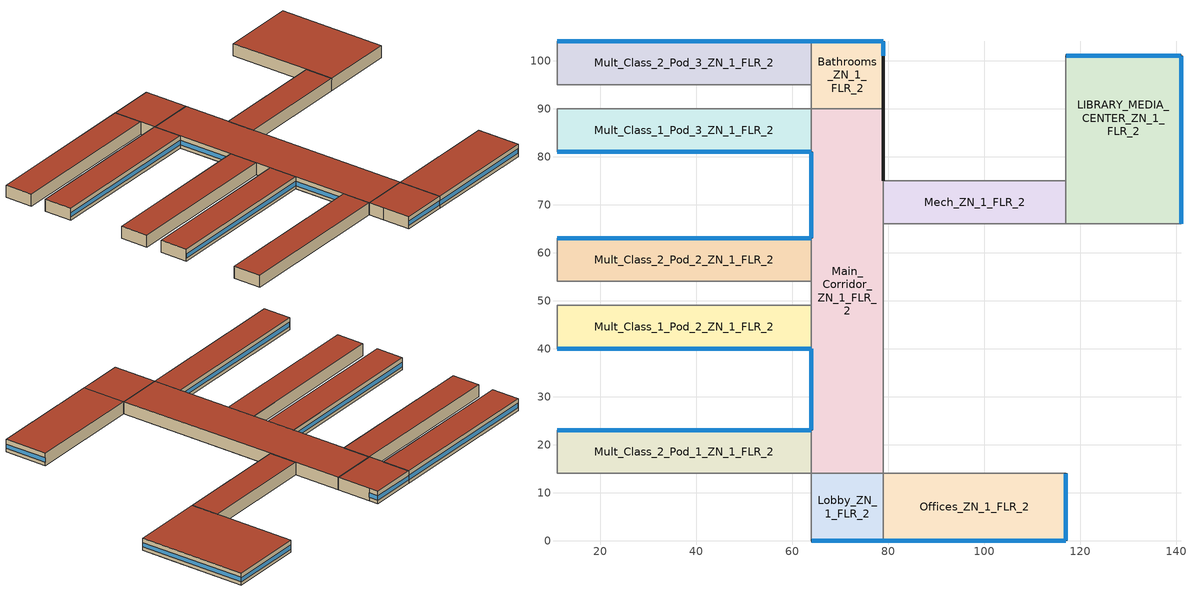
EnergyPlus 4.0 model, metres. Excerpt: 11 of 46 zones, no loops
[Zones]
Bathrooms_ZN_1_FLR_2
 floor to Bathrooms_ZN_1_FLR_1 (INT-FLOOR-TOPSIDE): 64,104 79,104 79,90 64,90 z4
 wall outside (ext-walls-steelframe-nonres): 79,90 79,101 79,104 64,104 z4:8
 wall to Main_Corridor_ZN_1_FLR_2 (int-walls): 64,90 79,90 z4:8
 wall to Mult_Class_2_Pod_3_ZN_1_FLR_2 (int-walls): 64,104 64,95 z4:8
 wall to Corridor_Pod_3_ZN_1_FLR_2 (int-walls): 64,95 64,90 z4:8
 window (window-nonres-fixed): 79,101.05 79,103.95 z5.1:6.55; 78.95,104 64.05,104 z5.1:6.51
 roof outside (roof-IEAD-nonres): 64,90 79,90 79,104 64,104 z8
LIBRARY_MEDIA_CENTER_ZN_1_FLR_2
 floor to Kitchen_ZN_1_FLR_1 (INT-FLOOR-TOPSIDE): 117,75 141,75 141,66 117,66 z4
 floor to Cafeteria_ZN_1_FLR_1 (INT-FLOOR-TOPSIDE): 117,101 141,101 141,75 117,75 z4
 wall outside (ext-walls-steelframe-nonres): 141,66 141,101 117,101 z4:8
 wall to Aux_Gym_ZN_1_FLR_1 (int-walls): 117,66 141,66 z4:8
 wall to Mech_ZN_1_FLR_2 (int-walls): 117,75 117,66 z4:8
 wall to Auditorium_ZN_1_FLR_1 (int-walls): 117,101 117,75 z4:8
 window (window-nonres-fixed): 141,66.05 141,100.95 z5.1:6.52; 140.95,101 117.05,101 z5.1:6.51
 roof outside (roof-IEAD-nonres): 117,66 141,66 141,101 117,101 z8
Lobby_ZN_1_FLR_2
 floor to Lobby_ZN_1_FLR_1 (INT-FLOOR-TOPSIDE): 64,14 79,14 79,0 64,0 z4
 wall outside (ext-walls-steelframe-nonres): 64,0 79,0 z4:8
 wall to Offices_ZN_1_FLR_2 (int-walls): 79,0 79,14 z4:8
 wall to Main_Corridor_ZN_1_FLR_2 (int-walls): 79,14 64,14 z4:8
 wall to Corridor_Pod_1_ZN_1_FLR_2 (int-walls): 64,14 64,9 z4:8
 wall to Mult_Class_1_Pod_1_ZN_1_FLR_2 (int-walls): 64,9 64,0 z4:8
 window (window-nonres-fixed): 64.05,0 78.95,0 z5.1:6.51
 roof outside (roof-IEAD-nonres): 64,0 79,0 79,14 64,14 z8
Main_Corridor_ZN_1_FLR_2
 floor to Main_Corridor_ZN_1_FLR_1 (INT-FLOOR-TOPSIDE): 64,90 79,90 79,14 64,14 z4
 wall outside (ext-walls-steelframe-nonres): 64,40 64,23 / 79,75 79,90 / 64,81 64,63 z4:8
 wall to Mult_Class_1_Pod_2_ZN_1_FLR_2 (int-walls): 64,49 64,40 z4:8
 wall to Mult_Class_2_Pod_1_ZN_1_FLR_2 (int-walls): 64,23 64,14 z4:8
 wall to Gym_ZN_1_FLR_1 (int-walls): 79,14 79,66 z4:8
 wall to Mech_ZN_1_FLR_2 (int-walls): 79,66 79,75 z4:8
 wall to Mult_Class_1_Pod_3_ZN_1_FLR_2 (int-walls): 64,90 64,81 z4:8
 wall to Mult_Class_2_Pod_2_ZN_1_FLR_2 (int-walls): 64,63 64,54 z4:8
 wall to Corridor_Pod_2_ZN_1_FLR_2 (int-walls): 64,54 64,49 z4:8
 window (window-nonres-fixed): 64,39.95 64,23.05 / 64,80.95 64,63.05 z5.1:6.51
 roof outside (roof-IEAD-nonres): 64,14 79,14 79,90 64,90 z8
Mech_ZN_1_FLR_2
 floor to Mech_ZN_1_FLR_1 (INT-FLOOR-TOPSIDE): 79,75 117,75 117,66 79,66 z4
 wall to Gym_ZN_1_FLR_1 (int-walls): 79,66 117,66 z4:8
 wall to Auditorium_ZN_1_FLR_1 (int-walls): 117,75 79,75 z4:8
 roof outside (roof-IEAD-nonres): 79,66 117,66 117,75 79,75 z8
Mult_Class_1_Pod_2_ZN_1_FLR_2
 floor to Mult_Class_1_Pod_2_ZN_1_FLR_1 (INT-FLOOR-TOPSIDE): 11,49 64,49 64,40 11,40 z4
 wall outside (ext-walls-steelframe-nonres): 11,40 64,40 z4:8
 wall to Corridor_Pod_2_ZN_1_FLR_2 (int-walls): 64,49 11,49 z4:8
 wall to Corner_Class_1_Pod_2_ZN_1_FLR_2 (int-walls): 11,49 11,40 z4:8
 window (window-nonres-fixed): 11.05,40 63.95,40 z5.1:6.5
 roof outside (roof-IEAD-nonres): 11,40 64,40 64,49 11,49 z8
Mult_Class_1_Pod_3_ZN_1_FLR_2
 floor to Mult_Class_1_Pod_3_ZN_1_FLR_1 (INT-FLOOR-TOPSIDE): 11,90 64,90 64,81 11,81 z4
 wall outside (ext-walls-steelframe-nonres): 11,81 64,81 z4:8
 wall to Corridor_Pod_3_ZN_1_FLR_2 (int-walls): 64,90 11,90 z4:8
 wall to Corner_Class_1_Pod_3_ZN_1_FLR_2 (int-walls): 11,90 11,81 z4:8
 window (window-nonres-fixed): 11.05,81 63.95,81 z5.1:6.5
 roof outside (roof-IEAD-nonres): 11,81 64,81 64,90 11,90 z8
Mult_Class_2_Pod_1_ZN_1_FLR_2
 floor to Mult_Class_2_Pod_1_ZN_1_FLR_1 (INT-FLOOR-TOPSIDE): 11,23 64,23 64,14 11,14 z4
 wall outside (ext-walls-steelframe-nonres): 64,23 11,23 z4:8
 wall to Corridor_Pod_1_ZN_1_FLR_2 (int-walls): 11,14 64,14 z4:8
 wall to Corner_Class_2_Pod_1_ZN_1_FLR_2 (int-walls): 11,23 11,14 z4:8
 window (window-nonres-fixed): 63.95,23 11.05,23 z5.1:6.5
 roof outside (roof-IEAD-nonres): 11,14 64,14 64,23 11,23 z8
Mult_Class_2_Pod_2_ZN_1_FLR_2
 floor to Mult_Class_2_Pod_2_ZN_1_FLR_1 (INT-FLOOR-TOPSIDE): 11,63 64,63 64,54 11,54 z4
 wall outside (ext-walls-steelframe-nonres): 64,63 11,63 z4:8
 wall to Corridor_Pod_2_ZN_1_FLR_2 (int-walls): 11,54 64,54 z4:8
 wall to Corner_Class_2_Pod_2_ZN_1_FLR_2 (int-walls): 11,63 11,54 z4:8
 window (window-nonres-fixed): 63.95,63 11.05,63 z5.1:6.5
 roof outside (roof-IEAD-nonres): 11,54 64,54 64,63 11,63 z8
Mult_Class_2_Pod_3_ZN_1_FLR_2
 floor to Mult_Class_2_Pod_3_ZN_1_FLR_1 (INT-FLOOR-TOPSIDE): 11,104 64,104 64,95 11,95 z4
 wall outside (ext-walls-steelframe-nonres): 64,104 11,104 z4:8
 wall to Corridor_Pod_3_ZN_1_FLR_2 (int-walls): 11,95 64,95 z4:8
 wall to Corner_Class_2_Pod_3_ZN_1_FLR_2 (int-walls): 11,104 11,95 z4:8
 window (window-nonres-fixed): 63.95,104 11.05,104 z5.1:6.5
 roof outside (roof-IEAD-nonres): 11,95 64,95 64,104 11,104 z8
Offices_ZN_1_FLR_2
 floor to Offices_ZN_1_FLR_1 (INT-FLOOR-TOPSIDE): 79,14 117,14 117,0 79,0 z4
 wall outside (ext-walls-steelframe-nonres): 79,0 117,0 117,14 z4:8
 wall to Gym_ZN_1_FLR_1 (int-walls): 117,14 79,14 z4:8
 window (window-nonres-fixed): 79.05,0 116.95,0 z5.1:6.5; 117,0.05 117,13.95 z5.1:6.51
 roof outside (roof-IEAD-nonres): 79,0 117,0 117,14 79,14 z8
[Site:WaterMainsTemperature]
Calculation Method=CORRELATION; Annual Average Outdoor Air Temperature {C}=-3.17; Maximum Difference In Monthly Average Outdoor Air Temperatures {deltaC}=40
[SizingPeriod:DesignDay] Barometric Pressure {Pa}=99678; Rain {0-no,1-yes}=0; Snow on ground {0-no,1-yes}=0; Day of Month=21; Daylight Savings Time Indicator=0; Humidity Indicating Type=WetBulb
Name | Maximum Dry-Bulb Temperature {C} | Daily Temp Range {C} | Humidity Indicating Conditions at Maximum Dry-Bulb | Wind Speed {m/s} design conditions vs. traditional 6.71 m/s (15 mph) | Wind Direction {Degrees; N=0, S=180} | Clearness {0.0 to 1.1} | Month | Day Type | Wind Speed {m/s} design conditions vs. traditional 3.35 m/s (7mph)
FAIRBANKS Ann Htg 99.6% Condns DB | -42.5 | 0 | -42.5 | 0.5 | 10 | 0 | 1 | WinterDesignDay
FAIRBANKS Ann Clg .4% Condns WB=>MDB | 24.8 | 10.3 | 17.2 |  | 180 | 1 | 7 | SummerDesignDay | 3.3
[Site:Location]
USA AK-FAIRBANKS: Latitude {deg}=64.82; Longitude {deg}=-147.87; Time Zone {hr}=-9; Elevation {m}=138
[Site:GroundTemperature:BuildingSurface]
18.433, 18.408, 18.536, 18.706, 18.864, 19.112, 19.608, 19.23, 19.106, 18.966, 18.725, 18.567
[Building]
Benchmark Secondary School Post-1980 V1.2_4.0: North Axis=0; Terrain=City; Loads Convergence Tolerance Value=0.04; Temperature Convergence Tolerance Value=0.2; Solar Distribution=FullInteriorAndExterior; Maximum Number of Warmup Days=25
[Construction]
ext-walls-steelframe-nonres: Wood Siding, Steel Frame NonRes Wall Insulation, 1/2IN Gypsum
roof-IEAD-nonres: Roof Membrane, IEAD NonRes Roof Insulation, Metal Decking
int-walls: 1/2IN Gypsum, 1/2IN Gypsum
INT-FLOOR-TOPSIDE: MAT-CC05 4 HW CONCRETE, CP02 CARPET PAD
window-nonres-fixed: ExistingBuildingNonRes Fixed Assembly Window
InteriorFurnishings: Std Wood 6inch
[Material] Thermal Absorptance=0.9
Name | Roughness | Thickness {m} | Conductivity {W/m-K} | Density {kg/m3} | Specific Heat {J/kg-K} | Solar Absorptance | Visible Absorptance | Density | Specific Heat
Steel Frame NonRes Wall Insulation | MediumRough | 0.176094 | 0.049 | 265 | 836.8 | 0.7 | 0.7
IEAD NonRes Roof Insulation | MediumRough | 0.268738 | 0.049 |  |  | 0.7 | 0.7 | 265 | 836.8
Wood Siding | MediumSmooth | 0.01 | 0.11 | 544.62 | 1210 | 0.78 | 0.78
1/2IN Gypsum | Smooth | 0.0127 | 0.16 | 784.9 | 830 | 0.92 | 0.92
Roof Membrane | VeryRough | 0.0095 | 0.16 | 1121.29 | 1460 | 0.7 | 0.7
Metal Decking | MediumSmooth | 0.0015 | 45.006 | 7680 | 418.4 | 0.7 | 0.3
MAT-CC05 4 HW CONCRETE | Rough | 0.1016 | 1.311 | 2240 | 836.8 | 0.7 | 0.7
Std Wood 6inch | MediumSmooth | 0.15 | 0.12 | 540 | 1210 | 0.7 | 0.7
[Material:NoMass]
CP02 CARPET PAD: Roughness=VeryRough; Thermal Resistance {(m2-K)/W}=0.2165; Thermal Absorptance=0.9; Solar Absorptance=0.7; Visible Absorptance=0.8
[WindowMaterial:SimpleGlazingSystem]
ExistingBuildingNonRes Fixed Assembly Window: U-Factor=2.95256; Solar Heat Gain Coefficient=0.615
[Zone] Type=1; Multiplier=1; Ceiling Height=4; Part of Total Floor Area=Yes
Name | Volume
Bathrooms_ZN_1_FLR_2; Lobby_ZN_1_FLR_2 | 840
LIBRARY_MEDIA_CENTER_ZN_1_FLR_2 | 3360
Main_Corridor_ZN_1_FLR_2 | 4560
Mech_ZN_1_FLR_2 | 1368
Mult_Class_1_Pod_2_ZN_1_FLR_2; Mult_Class_1_Pod_3_ZN_1_FLR_2; Mult_Class_2_Pod_1_ZN_1_FLR_2; Mult_Class_2_Pod_2_ZN_1_FLR_2; Mult_Class_2_Pod_3_ZN_1_FLR_2 | 1908
Offices_ZN_1_FLR_2 | 2128
[People] Number of People Calculation Method=Area/Person; Fraction Radiant=0.3; User Specified Sensible Fraction=AUTOCALCULATE; Activity Level Schedule=ACTIVITY_SCH; Enable ASHRAE 55 Comfort Warnings=No; MRT Calculation=ZoneAveraged; Work Efficiency Schedule=WORK_EFF_SCH; Clothing Schedule=CLOTHING_SCH; Air Velocity Schedule=AIR_VELO_SCH; Thermal Comfort Report=FANGER
Name | Zone | Schedule | Zone Area per Person
Bathrooms_ZN_1_FLR_2 People | Bathrooms_ZN_1_FLR_2 | BLDG_OCC_SCH | 10
LIBRARY_MEDIA_CENTER_ZN_1_FLR_2 People | LIBRARY_MEDIA_CENTER_ZN_1_FLR_2 | BLDG_OCC_SCH | 4.35
Mech_ZN_1_FLR_2 People | Mech_ZN_1_FLR_2 | BLDG_OCC_SCH | 100
Mult_Class_1_Pod_2_ZN_1_FLR_2 People | Mult_Class_1_Pod_2_ZN_1_FLR_2 | BLDG_OCC_SCH | 4
Mult_Class_1_Pod_3_ZN_1_FLR_2 People | Mult_Class_1_Pod_3_ZN_1_FLR_2 | BLDG_OCC_SCH_Extend | 4
Mult_Class_2_Pod_1_ZN_1_FLR_2 People | Mult_Class_2_Pod_1_ZN_1_FLR_2 | BLDG_OCC_SCH | 4
Mult_Class_2_Pod_2_ZN_1_FLR_2 People | Mult_Class_2_Pod_2_ZN_1_FLR_2 | BLDG_OCC_SCH | 4
Mult_Class_2_Pod_3_ZN_1_FLR_2 People | Mult_Class_2_Pod_3_ZN_1_FLR_2 | BLDG_OCC_SCH_Extend | 4
Offices_ZN_1_FLR_2 People | Offices_ZN_1_FLR_2 | BLDG_OCC_SCH_Offices | 20
[Lights] Schedule=BLDG_LIGHT_SCH; Design Level Calculation Method=Watts/Area; Return Air Fraction=0; Fraction Radiant=0.37; Fraction Visible=0.2; Fraction Replaceable=1; Return Air Fraction is Calculated from Plenum Temperature=No
Name | Zone | Watts per Zone Area {W/m2}
Bathrooms_ZN_1_FLR_2_Lights | Bathrooms_ZN_1_FLR_2 | 9.6
LIBRARY_MEDIA_CENTER_ZN_1_FLR_2_Lights | LIBRARY_MEDIA_CENTER_ZN_1_FLR_2 | 16.33
Lobby_ZN_1_FLR_2_Lights | Lobby_ZN_1_FLR_2 | 12
Main_Corridor_ZN_1_FLR_2_Lights | Main_Corridor_ZN_1_FLR_2 | 10.74
Mech_ZN_1_FLR_2_Lights | Mech_ZN_1_FLR_2 | 8.05
Mult_Class_1_Pod_2_ZN_1_FLR_2_Lights | Mult_Class_1_Pod_2_ZN_1_FLR_2 | 21.52
Mult_Class_1_Pod_3_ZN_1_FLR_2_Lights | Mult_Class_1_Pod_3_ZN_1_FLR_2 | 21.52
Mult_Class_2_Pod_1_ZN_1_FLR_2_Lights | Mult_Class_2_Pod_1_ZN_1_FLR_2 | 21.52
Mult_Class_2_Pod_2_ZN_1_FLR_2_Lights | Mult_Class_2_Pod_2_ZN_1_FLR_2 | 21.52
Mult_Class_2_Pod_3_ZN_1_FLR_2_Lights | Mult_Class_2_Pod_3_ZN_1_FLR_2 | 21.52
Offices_ZN_1_FLR_2_Lights | Offices_ZN_1_FLR_2 | 20.09
[ElectricEquipment] Schedule=BLDG_EQUIP_SCH; Design Level Calculation Method=Watts/Area; Fraction Latent=0; Fraction Radiant=0.5; Fraction Lost=0
Name | Zone | Watts per Zone Floor Area {W/m2}
Bathrooms_ZN_1_FLR_2_PlugMisc_Equip | Bathrooms_ZN_1_FLR_2 | 4
LIBRARY_MEDIA_CENTER_ZN_1_FLR_2_PlugMisc_Equip | LIBRARY_MEDIA_CENTER_ZN_1_FLR_2 | 10
Lobby_ZN_1_FLR_2_PlugMisc_Equip | Lobby_ZN_1_FLR_2 | 4
Main_Corridor_ZN_1_FLR_2_PlugMisc_Equip | Main_Corridor_ZN_1_FLR_2 | 4
Mech_ZN_1_FLR_2_PlugMisc_Equip | Mech_ZN_1_FLR_2 | 4
Mult_Class_1_Pod_2_ZN_1_FLR_2_PlugMisc_Equip | Mult_Class_1_Pod_2_ZN_1_FLR_2 | 10
Mult_Class_1_Pod_3_ZN_1_FLR_2_PlugMisc_Equip | Mult_Class_1_Pod_3_ZN_1_FLR_2 | 10
Mult_Class_2_Pod_1_ZN_1_FLR_2_PlugMisc_Equip | Mult_Class_2_Pod_1_ZN_1_FLR_2 | 10
Mult_Class_2_Pod_2_ZN_1_FLR_2_PlugMisc_Equip | Mult_Class_2_Pod_2_ZN_1_FLR_2 | 10
Mult_Class_2_Pod_3_ZN_1_FLR_2_PlugMisc_Equip | Mult_Class_2_Pod_3_ZN_1_FLR_2 | 10
Offices_ZN_1_FLR_2_PlugMisc_Equip | Offices_ZN_1_FLR_2 | 10.8
[Exterior:Lights]
Exterior Facade Lighting: Schedule=ALWAYS_ON; Design Level=11207; Control Option=AstronomicalClock
[ZoneInfiltration:DesignFlowRate] Schedule=INFIL_SCH; Design Volume Flow Rate Calculation Method=Flow/ExteriorWallArea; Flow per Exterior Surface Area {m3/s/m2}=0.001133; Constant Term Coefficient=1; Temperature Term Coefficient=0; Velocity Term Coefficient=0; Velocity Squared Term Coefficient=0
Name | Zone
Bathrooms_ZN_1_FLR_2_Infiltration | Bathrooms_ZN_1_FLR_2
LIBRARY_MEDIA_CENTER_ZN_1_FLR_2_Infiltration | LIBRARY_MEDIA_CENTER_ZN_1_FLR_2
Lobby_ZN_1_FLR_2_Infiltration | Lobby_ZN_1_FLR_2
Main_Corridor_ZN_1_FLR_2_Infiltration | Main_Corridor_ZN_1_FLR_2
Mult_Class_1_Pod_2_ZN_1_FLR_2_Infiltration | Mult_Class_1_Pod_2_ZN_1_FLR_2
Mult_Class_1_Pod_3_ZN_1_FLR_2_Infiltration | Mult_Class_1_Pod_3_ZN_1_FLR_2
Mult_Class_2_Pod_1_ZN_1_FLR_2_Infiltration | Mult_Class_2_Pod_1_ZN_1_FLR_2
Mult_Class_2_Pod_2_ZN_1_FLR_2_Infiltration | Mult_Class_2_Pod_2_ZN_1_FLR_2
Mult_Class_2_Pod_3_ZN_1_FLR_2_Infiltration | Mult_Class_2_Pod_3_ZN_1_FLR_2
Offices_ZN_1_FLR_2_Infiltration | Offices_ZN_1_FLR_2
[InternalMass] Construction=InteriorFurnishings
Name | Zone | Surface Area
Bathrooms_ZN_1_FLR_2 Internal Mass | Bathrooms_ZN_1_FLR_2 | 420
LIBRARY_MEDIA_CENTER_ZN_1_FLR_2 Internal Mass | LIBRARY_MEDIA_CENTER_ZN_1_FLR_2 | 1680
Lobby_ZN_1_FLR_2 Internal Mass | Lobby_ZN_1_FLR_2 | 420
Main_Corridor_ZN_1_FLR_2 Internal Mass | Main_Corridor_ZN_1_FLR_2 | 2280
Mech_ZN_1_FLR_2 Internal Mass | Mech_ZN_1_FLR_2 | 684
Mult_Class_1_Pod_2_ZN_1_FLR_2 Internal Mass | Mult_Class_1_Pod_2_ZN_1_FLR_2 | 954
Mult_Class_1_Pod_3_ZN_1_FLR_2 Internal Mass | Mult_Class_1_Pod_3_ZN_1_FLR_2 | 954
Mult_Class_2_Pod_1_ZN_1_FLR_2 Internal Mass | Mult_Class_2_Pod_1_ZN_1_FLR_2 | 954
Mult_Class_2_Pod_2_ZN_1_FLR_2 Internal Mass | Mult_Class_2_Pod_2_ZN_1_FLR_2 | 954
Mult_Class_2_Pod_3_ZN_1_FLR_2 Internal Mass | Mult_Class_2_Pod_3_ZN_1_FLR_2 | 954
Offices_ZN_1_FLR_2 Internal Mass | Offices_ZN_1_FLR_2 | 1064
[Schedule:Compact]
ALWAYS_ON: Through: 12/31, For: AllDays, Until: 24:00, 1
BLDG_EQUIP_SCH: Through: 6/30, For: Weekdays SummerDesignDay, Until: 08:00, 0.35, Until: 17:00, 0.95, Until: 24:00, 0.35, For: AllOtherDays, Until: 24:00, 0.35, Through: 9/1, For: Weekdays SummerDesignDay, Until: 08:00, 0.25, Until: 17:00, 0.5, Until: 24:00, 0.25, For: AllOtherDays, Until: 24:00, 0.25, Through: 12/31, For: Weekdays SummerDesignDay, Until: 08:00, 0.35, Until: 17:00, 0.95, Until: 24:00, 0.35, For: AllOtherDays, Until: 24:00, 0.35
BLDG_LIGHT_SCH: Through: 6/30, For: Weekdays SummerDesignDay, Until: 07:00, 0.1773, Until: 21:00, 0.9, Until: 24:00, 0.1773, For: AllOtherDays, Until: 24:00, 0.1773, Through: 9/1, For: Weekdays SummerDesignDay, Until: 08:00, 0.1773, Until: 20:00, 0.5, Until: 24:00, 0.1773, For: AllOtherDays, Until: 24:00, 0.1773, Through: 12/31, For: Weekdays SummerDesignDay, Until: 07:00, 0.1773, Until: 21:00, 0.9, Until: 24:00, 0.1773, For: AllOtherDays, Until: 24:00, 0.1773
BLDG_OCC_SCH: Through: 6/30, For: Weekdays SummerDesignDay, Until: 08:00, 0, Until: 16:00, 0.7, Until: 21:00, 0.15, Until: 24:00, 0, For: AllOtherDays, Until: 24:00, 0, Through: 9/1, For: Weekdays SummerDesignDay, Until: 08:00, 0, Until: 21:00, 0.15, Until: 24:00, 0, For: AllOtherDays, Until: 24:00, 0, Through: 12/31, For: Weekdays SummerDesignDay, Until: 08:00, 0, Until: 16:00, 0.7, Until: 21:00, 0.15, Until: 24:00, 0, For: AllOtherDays, Until: 24:00, 0
BLDG_OCC_SCH_Extend: Through: 6/30, For: Weekdays SummerDesignDay, Until: 08:00, 0, Until: 16:00, 0.7, Until: 21:00, 0.7, Until: 24:00, 0, For: AllOtherDays, Until: 24:00, 0, Through: 9/1, For: Weekdays SummerDesignDay, Until: 08:00, 0, Until: 17:00, 0.5, Until: 21:00, 0.5, Until: 24:00, 0, For: AllOtherDays, Until: 24:00, 0, Through: 12/31, For: Weekdays SummerDesignDay, Until: 08:00, 0, Until: 17:00, 0.7, Until: 21:00, 0.7, Until: 24:00, 0, For: AllOtherDays, Until: 24:00, 0
BLDG_OCC_SCH_Offices: Through: 6/30, For: Weekdays SummerDesignDay, Until: 08:00, 0, Until: 17:00, 0.95, Until: 21:00, 0.15, Until: 24:00, 0, For: AllOtherDays, Until: 24:00, 0, Through: 9/1, For: Weekdays SummerDesignDay, Until: 08:00, 0, Until: 17:00, 0.5, Until: 24:00, 0, For: AllOtherDays, Until: 24:00, 0, Through: 12/31, For: Weekdays SummerDesignDay, Until: 08:00, 0, Until: 17:00, 0.95, Until: 21:00, 0.15, Until: 24:00, 0, For: AllOtherDays, Until: 24:00, 0
INFIL_SCH: Through: 12/31, For: AllDays, Until: 07:00, 1, Until: 21:00, 0.5, Until: 24:00, 1
ACTIVITY_SCH: Through: 12/31, For: AllDays, Until: 24:00, 120
AIR_VELO_SCH: Through: 12/31, For: AllDays, Until: 24:00, 0.2
CLOTHING_SCH: Through: 04/30, For: AllDays, Until: 24:00, 1.1, Through: 09/30, For: AllDays, Until: 24:00, 0.6, Through: 12/31, For: AllDays, Until: 24:00, 1.1
WORK_EFF_SCH: Through: 12/31, For: AllDays, Until: 24:00, 0
